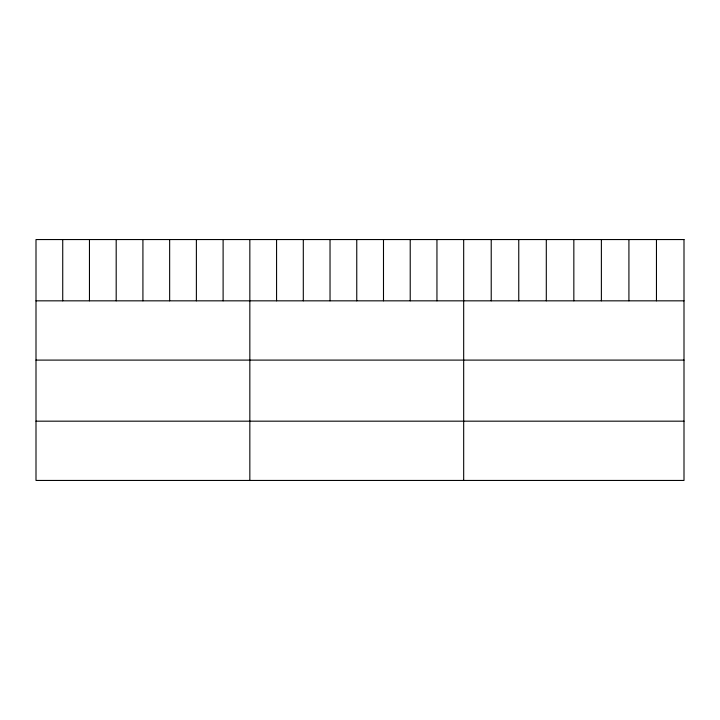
<?xml version="1.0" encoding="UTF-8"?>
<svg xmlns="http://www.w3.org/2000/svg" width="720" height="720" viewBox="0 0 720 720"><rect width="100%" height="100%" fill="white"/><g stroke="black" fill="none" stroke-linecap="round" stroke-linejoin="round"><path stroke-width="1.08" d="M36 300.834L684 300.834M36 360.099L684 360.099M36 421.173L684 421.173M656.46 239.553L656.46 300.834M628.92 239.553L628.92 300.834M601.38 239.553L601.38 300.834M573.84 239.553L573.84 300.834M546.3 239.553L546.3 300.834M518.76 239.553L518.76 300.834M491.22 239.553L491.22 300.834M463.68 239.553L463.68 480.447M436.95 239.553L436.95 300.834M410.22 239.553L410.22 300.834M383.49 239.553L383.49 300.834M356.76 239.553L356.76 300.834M330.03 239.553L330.03 300.834M303.3 239.553L303.3 300.834M276.57 239.553L276.57 300.834M249.84 239.553L249.84 480.447M223.11 239.553L223.11 300.834M196.38 239.553L196.38 300.834M169.65 239.553L169.65 300.834M142.92 239.553L142.92 300.834M116.19 239.553L116.19 300.834M89.46 239.553L89.46 300.834M62.73 239.553L62.73 300.834M684 239.553L36 239.553L36 480.447L684 480.447L684 239.553"/></g></svg>
